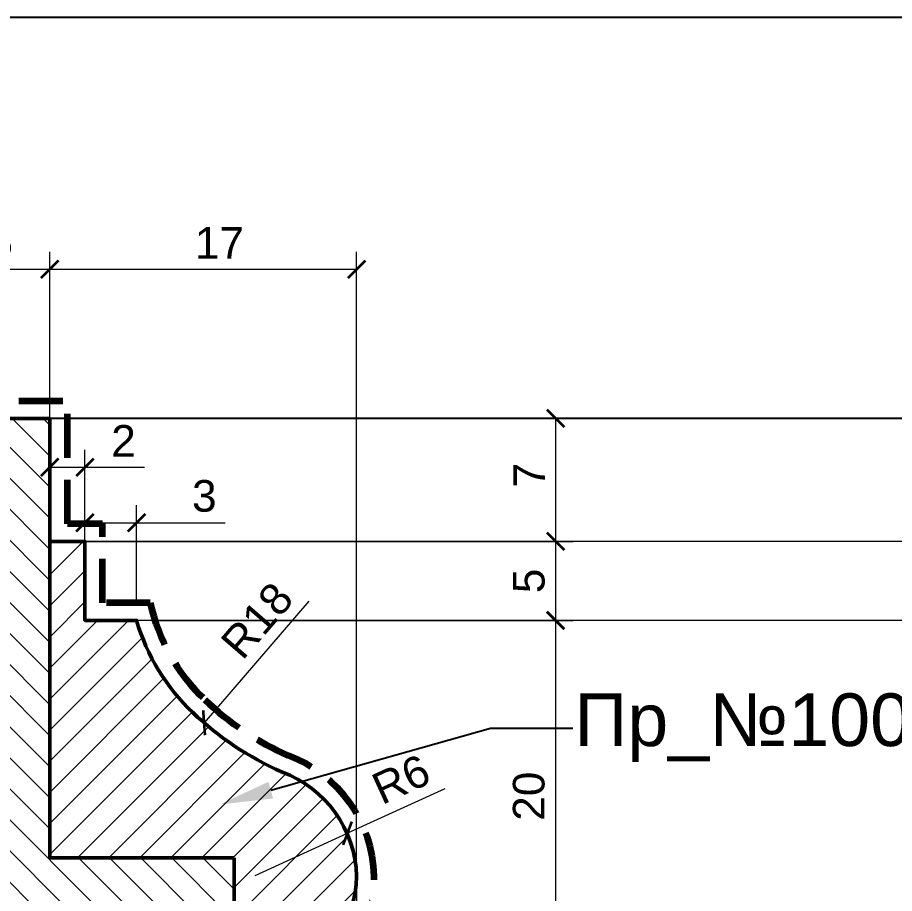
# Model space of a CAD drawing. Header units: inches. Extents: x -205 to 95, y 2419 to 2619.
# Drawn here: x -103.37 to -53.47, y 2568.89 to 2618.73 of the extents above; entities that cross this region are included whole.
import ezdxf
from ezdxf import colors
from ezdxf.entities.mleader import LeaderData, LeaderLine
from ezdxf.math import Vec2, Vec3

# ---------------------------------------------------------------- set-up
doc = ezdxf.new("R2010")
doc.units = ezdxf.units.IN
doc.header["$MEASUREMENT"] = 0
doc.linetypes.add('HIDDEN', pattern=[0.375, 0.25, -0.125])
doc.layers.add('Outside panel', color=7, linetype='Continuous', lineweight=18, true_color=0x7f5e57)
doc.layers.add('линия 50', color=1, linetype='Continuous', lineweight=140)
doc.layers.add('размеры в модели', color=7, linetype='Continuous')
doc.styles.get("Standard").update_dxf_attribs({"font": 'arial.ttf'})
doc.dimstyles.new('M_1', dxfattribs={"dimtxt": 1.8, "dimasz": 1, "dimexe": 1, "dimexo": 1, "dimgap": 0.6, "dimtad": 1, "dimdec": 0, "dimdsep": 46, "dimtxsty": 'Standard', "dimblk": 'ARCHTICK', "dimcen": -5, "dimclrd": 7, "dimclre": 7, "dimclrt": 7, "dimadec": 0, "dimazin": 0, "dimtfac": 1, "dimtdec": 0, "dimtmove": 0, "dimatfit": 3, "dimfxl": 1, "dimtolj": 1, "dimtzin": 0, "dimlwd": 5, "dimlwe": 5, "dimarcsym": 0})

# ---------------------------------------------------------------- blocks, each defined once
blk = doc.blocks.new('_ArchTick')
at = {"color": 0, "linetype": 'ByBlock', "const_width": 0.15}
blk.add_lwpolyline([(-0.5, -0.5), (0.5, 0.5)], dxfattribs=at)
blk = doc.blocks.new('*D30')
at = {"layer": 'Defpoints', "color": 0, "ltscale": 1000, "transparency": 16777216}
for p in [(-96.59077922494211, 2589.980296077839), (-99.53268451517974, 2584.422821305538), (-96.59077922494211, 2584.422821305538)]:
    blk.add_point(p, dxfattribs=at)
at = {"layer": 'размеры в модели', "color": 7, "lineweight": 5, "ltscale": 1000, "transparency": 16777216}
for p, q in [((-99.53268451517974, 2585.422821305538), (-99.53268451517974, 2590.980296077839)), ((-96.59077922494211, 2585.422821305538), (-96.59077922494211, 2590.980296077839)), ((-99.53268451517974, 2589.980296077839), (-96.59077922494211, 2589.980296077839)), ((-96.59077922494211, 2589.980296077839), (-91.55044710174356, 2589.980296077839))]:
    blk.add_line(p, q, dxfattribs=at)
at = {"layer": 'размеры в модели', "color": 7, "lineweight": 5, "ltscale": 1000, "transparency": 16777216, "rotation": 180}
blk.add_blockref('_ArchTick', (-99.53268451517974, 2589.980296077839), dxfattribs=at)
at = {"layer": 'размеры в модели', "color": 7, "lineweight": 5, "ltscale": 1000, "transparency": 16777216}
blk.add_blockref('_ArchTick', (-96.59077922494211, 2589.980296077839), dxfattribs=at)
at = {"layer": 'размеры в модели', "color": 7, "ltscale": 1000, "transparency": 16777216, "insert": (-92.73980590119785, 2591.499941371154), "char_height": 1.8, "attachment_point": 5}
blk.add_mtext('\\A1;3', dxfattribs=at)
blk = doc.blocks.new('*D29')
at = {"layer": 'Defpoints', "color": 0, "ltscale": 1000, "transparency": 16777216}
for p in [(-99.53268451517974, 2593.138043378734), (-101.5326845151797, 2588.922821305538), (-99.53268451517974, 2588.922821305538)]:
    blk.add_point(p, dxfattribs=at)
at = {"layer": 'размеры в модели', "color": 7, "lineweight": 5, "ltscale": 1000, "transparency": 16777216}
for p, q in [((-101.5326845151797, 2589.922821305538), (-101.5326845151797, 2594.138043378734)), ((-99.53268451517974, 2589.922821305538), (-99.53268451517974, 2594.138043378734)), ((-101.5326845151797, 2593.138043378734), (-99.53268451517974, 2593.138043378734)), ((-99.53268451517974, 2593.138043378734), (-96.14046077711699, 2593.138043378734))]:
    blk.add_line(p, q, dxfattribs=at)
at = {"layer": 'размеры в модели', "color": 7, "lineweight": 5, "ltscale": 1000, "transparency": 16777216, "rotation": 180}
blk.add_blockref('_ArchTick', (-101.5326845151797, 2593.138043378734), dxfattribs=at)
at = {"layer": 'размеры в модели', "color": 7, "lineweight": 5, "ltscale": 1000, "transparency": 16777216}
blk.add_blockref('_ArchTick', (-99.53268451517974, 2593.138043378734), dxfattribs=at)
at = {"layer": 'размеры в модели', "color": 7, "ltscale": 1000, "transparency": 16777216, "insert": (-97.33657264614835, 2594.64172687123), "char_height": 1.8, "attachment_point": 5}
blk.add_mtext('\\A1;2', dxfattribs=at)
blk = doc.blocks.new('*D27')
at = {"layer": 'Defpoints', "color": 0, "ltscale": 1000, "transparency": 16777216}
for p in [(-84.07763626700793, 2570.031579394424), (-91.03268451517974, 2560.794221290263), (-84.07763626700793, 2553.524237874625)]:
    blk.add_point(p, dxfattribs=at)
at = {"layer": 'размеры в модели', "color": 7, "lineweight": 5, "ltscale": 1000, "transparency": 16777216}
for p, q in [((-84.07763626700793, 2569.031579394424), (-84.07763626700793, 2552.524237874625)), ((-91.03268451517974, 2559.794221290263), (-91.03268451517974, 2552.524237874625)), ((-91.03268451517974, 2553.524237874625), (-84.07763626700793, 2553.524237874625))]:
    blk.add_line(p, q, dxfattribs=at)
at = {"layer": 'размеры в модели', "color": 7, "lineweight": 5, "ltscale": 1000, "transparency": 16777216, "rotation": 180}
blk.add_blockref('_ArchTick', (-91.03268451517974, 2553.524237874625), dxfattribs=at)
at = {"layer": 'размеры в модели', "color": 7, "lineweight": 5, "ltscale": 1000, "transparency": 16777216}
blk.add_blockref('_ArchTick', (-84.07763626700793, 2553.524237874625), dxfattribs=at)
at = {"layer": 'размеры в модели', "color": 7, "ltscale": 1000, "transparency": 16777216, "insert": (-87.85021428077775, 2555.024237874625), "char_height": 1.8, "attachment_point": 5}
blk.add_mtext('\\A1;7', dxfattribs=at)
blk = doc.blocks.new('*D23')
at = {"layer": 'Defpoints', "color": 0, "ltscale": 1000, "transparency": 16777216}
for p in [(-84.59438441042619, 2572.312783495704), (-89.84990856261743, 2569.908889055055)]:
    blk.add_point(p, dxfattribs=at)
at = {"layer": 'размеры в модели', "color": 7, "lineweight": 5, "ltscale": 1000, "transparency": 16777216}
for p in [(-79.04589603334614, 2574.850680759122), (-89.84990856261743, 2569.908889055055)]:
    blk.add_line(p, (-84.59438441042619, 2572.312783495704), dxfattribs=at)
blk.add_arc((-89.84990856261743, 2569.908889055055), 5.779207782737217, 9.453438912030698, 34.49363960056908, dxfattribs=at)
at = {"layer": 'размеры в модели', "color": 7, "lineweight": 5, "ltscale": 1000, "transparency": 16777216, "rotation": 204.5795161312232}
blk.add_blockref('_ArchTick', (-84.59438441042619, 2572.312783495704), dxfattribs=at)
at = {"layer": 'размеры в модели', "color": 7, "ltscale": 1000, "transparency": 16777216, "insert": (-81.54260511188738, 2575.379071992258), "char_height": 1.8, "attachment_point": 5, "rotation": 24.579516131223187}
blk.add_mtext('\\A1;R6', dxfattribs=at)
blk = doc.blocks.new('*D22')
at = {"layer": 'Defpoints', "color": 0, "ltscale": 1000, "transparency": 16777216}
for p in [(-81.19700394245638, 2591.98499604941), (-92.75254564063698, 2578.601367586371)]:
    blk.add_point(p, dxfattribs=at)
at = {"layer": 'размеры в модели', "color": 7, "lineweight": 5, "ltscale": 1000, "transparency": 16777216}
blk.add_line((-86.78620290053777, 2585.51158578317), (-92.75254564063698, 2578.601367586371), dxfattribs=at)
at = {"layer": 'размеры в модели', "color": 7, "lineweight": 5, "ltscale": 1000, "transparency": 16777216, "rotation": 229.1923873246527}
blk.add_blockref('_ArchTick', (-92.75254564063698, 2578.601367586371), dxfattribs=at)
at = {"layer": 'размеры в модели', "color": 7, "ltscale": 1000, "transparency": 16777216, "insert": (-89.73471374025962, 2584.421000241537), "char_height": 1.8, "attachment_point": 5, "rotation": 49.192387324652636}
blk.add_mtext('\\A1;R18', dxfattribs=at)
blk = doc.blocks.new('*D17')
at = {"layer": 'Defpoints', "color": 0, "ltscale": 1000, "transparency": 16777216}
for p in [(-84.07305686322101, 2604.40087855947), (-101.5326845151797, 2589.051512402096), (-84.07305686322101, 2569.743882884103)]:
    blk.add_point(p, dxfattribs=at)
at = {"layer": 'размеры в модели', "color": 7, "lineweight": 5, "ltscale": 1000, "transparency": 16777216}
for p, q in [((-101.5326845151797, 2590.051512402096), (-101.5326845151797, 2605.40087855947)), ((-84.07305686322101, 2570.743882884103), (-84.07305686322101, 2605.40087855947)), ((-101.5326845151797, 2604.40087855947), (-84.07305686322101, 2604.40087855947))]:
    blk.add_line(p, q, dxfattribs=at)
at = {"layer": 'размеры в модели', "color": 7, "lineweight": 5, "ltscale": 1000, "transparency": 16777216, "rotation": 180}
blk.add_blockref('_ArchTick', (-101.5326845151797, 2604.40087855947), dxfattribs=at)
at = {"layer": 'размеры в модели', "color": 7, "lineweight": 5, "ltscale": 1000, "transparency": 16777216}
blk.add_blockref('_ArchTick', (-84.07305686322101, 2604.40087855947), dxfattribs=at)
at = {"layer": 'размеры в модели', "color": 7, "ltscale": 1000, "transparency": 16777216, "insert": (-91.8774427580723, 2605.904562051966), "char_height": 1.8, "attachment_point": 5}
blk.add_mtext('\\A1;17', dxfattribs=at)
blk = doc.blocks.new('*D7')
at = {"layer": 'Defpoints', "color": 0, "ltscale": 1000, "transparency": 16777216}
for p in [(-96.59077922494211, 2584.422821305538), (-88.03268451517974, 2564.422821305538), (-72.74917780201244, 2564.422821305538)]:
    blk.add_point(p, dxfattribs=at)
at = {"layer": 'размеры в модели', "color": 7, "lineweight": 5, "ltscale": 1000, "transparency": 16777216}
for p, q in [((-95.59077922494211, 2584.422821305538), (-71.74917780201244, 2584.422821305538)), ((-72.74917780201244, 2584.422821305538), (-72.74917780201244, 2564.422821305538)), ((-87.03268451517974, 2564.422821305538), (-71.74917780201244, 2564.422821305538))]:
    blk.add_line(p, q, dxfattribs=at)
for p, rotation in [((-72.74917780201244, 2584.422821305538), 90), ((-72.74917780201244, 2564.422821305538), 270)]:
    blk.add_blockref('_ArchTick', p, dxfattribs=dict(at, rotation=rotation))
at = {"layer": 'размеры в модели', "color": 7, "ltscale": 1000, "transparency": 16777216, "insert": (-74.26820917991189, 2574.422821305538), "char_height": 1.8, "attachment_point": 5, "rotation": 90}
blk.add_mtext('\\A1;20', dxfattribs=at)
blk = doc.blocks.new('*D6')
at = {"layer": 'Defpoints', "color": 0, "ltscale": 1000, "transparency": 16777216}
for p in [(-101.5326845151797, 2588.922821305538), (-96.59077922494211, 2584.422821305538), (-72.74917780212886, 2584.422821305538)]:
    blk.add_point(p, dxfattribs=at)
at = {"layer": 'размеры в модели', "color": 7, "lineweight": 5, "ltscale": 1000, "transparency": 16777216}
for p, q in [((-100.5326845151797, 2588.922821305538), (-71.74917780212886, 2588.922821305538)), ((-72.74917780212886, 2588.922821305538), (-72.74917780212886, 2584.422821305538)), ((-95.59077922494211, 2584.422821305538), (-71.74917780212886, 2584.422821305538))]:
    blk.add_line(p, q, dxfattribs=at)
for p, rotation in [((-72.74917780212886, 2588.922821305538), 90), ((-72.74917780212886, 2584.422821305538), 270)]:
    blk.add_blockref('_ArchTick', p, dxfattribs=dict(at, rotation=rotation))
at = {"layer": 'размеры в модели', "color": 7, "ltscale": 1000, "transparency": 16777216, "insert": (-74.26452568753173, 2586.672821305538), "char_height": 1.8, "attachment_point": 5, "rotation": 90}
blk.add_mtext('\\A1;5', dxfattribs=at)
blk = doc.blocks.new('*D5')
at = {"layer": 'Defpoints', "color": 0, "ltscale": 1000, "transparency": 16777216}
for p in [(-101.5326845151797, 2595.922821305538), (-101.5326845151797, 2588.922821305538), (-72.7491778033508, 2588.922821305538)]:
    blk.add_point(p, dxfattribs=at)
at = {"layer": 'размеры в модели', "color": 7, "lineweight": 5, "ltscale": 1000, "transparency": 16777216}
for p, q in [((-100.5326845151797, 2595.922821305538), (-71.74917780335079, 2595.922821305538)), ((-72.74917780335079, 2595.922821305538), (-72.7491778033508, 2588.922821305538)), ((-100.5326845151797, 2588.922821305538), (-71.7491778033508, 2588.922821305538))]:
    blk.add_line(p, q, dxfattribs=at)
for p, rotation in [((-72.74917780335079, 2595.922821305538), 90), ((-72.7491778033508, 2588.922821305538), 270)]:
    blk.add_blockref('_ArchTick', p, dxfattribs=dict(at, rotation=rotation))
at = {"layer": 'размеры в модели', "color": 7, "ltscale": 1000, "transparency": 16777216, "insert": (-74.24917780335122, 2592.688750379594), "char_height": 1.8, "attachment_point": 5, "rotation": 90}
blk.add_mtext('\\A1;7', dxfattribs=at)
blk = doc.blocks.new('*D4')
at = {"layer": 'Defpoints', "color": 0, "ltscale": 1000, "transparency": 16777216}
for p in [(-101.5326845151797, 2604.40087855947), (-107.0423716913286, 2595.922821305538), (-101.5326845151797, 2595.87001514725)]:
    blk.add_point(p, dxfattribs=at)
at = {"layer": 'размеры в модели', "color": 7, "lineweight": 5, "ltscale": 1000, "transparency": 16777216}
for p, q in [((-107.0423716913286, 2596.922821305538), (-107.0423716913286, 2605.40087855947)), ((-101.5326845151797, 2596.87001514725), (-101.5326845151797, 2605.40087855947)), ((-107.0423716913286, 2604.40087855947), (-101.5326845151797, 2604.40087855947))]:
    blk.add_line(p, q, dxfattribs=at)
at = {"layer": 'размеры в модели', "color": 7, "lineweight": 5, "ltscale": 1000, "transparency": 16777216, "rotation": 180}
blk.add_blockref('_ArchTick', (-107.0423716913286, 2604.40087855947), dxfattribs=at)
at = {"layer": 'размеры в модели', "color": 7, "lineweight": 5, "ltscale": 1000, "transparency": 16777216}
blk.add_blockref('_ArchTick', (-101.5326845151797, 2604.40087855947), dxfattribs=at)
at = {"layer": 'размеры в модели', "color": 7, "ltscale": 1000, "transparency": 16777216, "insert": (-104.3297238295275, 2605.919909937369), "char_height": 1.8, "attachment_point": 5}
blk.add_mtext('\\A1;6', dxfattribs=at)

msp = doc.modelspace()

# ---------------------------------------------------------------- hatches: boundary and pattern name
at = {"layer": 'Outside panel', "ltscale": 1000}
h = msp.add_hatch(dxfattribs=at)
h.set_pattern_fill('ANSI31', color=5, scale=10, angle=90)
h.set_pattern_definition([(135, (-310178.0996575649, 94854.932339883), (-0.8838834764831844, -0.8838834764831844), [])])
h.paths.add_polyline_path([(-91.03268451517974, 2570.922821305538), (-91.03268451517974, 2552.922821305538), (-99.03157499479889, 2552.922833885684), (-99.03147436411413, 2534.92280872532), (-91.03258388449498, 2534.922796145175), (-91.03268451517974, 2445.922821305538), (-107.0326845151797, 2445.922821305538), (-107.0326845151797, 2595.922821305538), (-101.5326845151797, 2595.922821305538), (-101.5326845151797, 2570.922821305538)])
h = msp.add_hatch(dxfattribs=at)
h.set_pattern_fill('ANSI31', color=256, scale=10)
h.set_pattern_definition([(45, (-311713.9072805495, 93956.5651536016), (-0.8838834764831844, 0.8838834764831844), [])])
edge = h.paths.add_edge_path()
edge.add_line((-91.03268451517974, 2570.922821305538), (-91.03268451517974, 2560.922821305538))
edge.add_line((-91.03268451517974, 2560.922821305538), (-89.53268451517974, 2560.922821305538))
edge.add_line((-89.53268451517974, 2560.922821305538), (-89.53268451517974, 2562.922821305538))
edge.add_line((-89.53268451517974, 2562.922821305538), (-88.03268451517974, 2562.922821305538))
edge.add_line((-88.03268451517974, 2562.922821305538), (-88.03268451517974, 2564.422821305538))
edge.add_arc((-89.84990856244289, 2569.908889055157), 5.779207782331145, 288.3271143624833, 359.5393154426396)
edge.add_arc((-90.59278096224475, 2569.686938792066), 6.524253792140466, 1.541274033517576, 69.78648011826083)
edge.add_arc((-81.19700394239803, 2591.98499604954), 17.68196976516983, 226.3672538574148, 246.17859520386122, ccw=False)
edge.add_arc((-85.3205671829713, 2587.704023892081), 11.73814167087457, 196.2323582172888, 226.516272603809, ccw=False)
edge.add_line((-96.59077922494211, 2584.422821305538), (-99.53268451517974, 2584.422821305538))
edge.add_line((-99.53268451517974, 2584.422821305538), (-99.53268451517974, 2588.922821305538))
edge.add_line((-99.53268451517974, 2588.922821305538), (-101.5326845151797, 2588.922821305538))
edge.add_line((-101.5326845151797, 2588.922821305538), (-101.5326845151797, 2570.922821305538))
edge.add_line((-101.5326845151797, 2570.922821305538), (-91.03268451517974, 2570.922821305538))

# ---------------------------------------------------------------- linework, layer by layer
at = {"color": 7}
msp.add_line((-6.691138196685955, 2595.922821305538), (-101.5326845151797, 2595.922821305538), dxfattribs=at)
at = {"color": 7, "lineweight": 15, "ltscale": 1000}
for p, q in [((-4.691138196685955, 2588.922821305538), (-99.53268451517974, 2588.922821305538)), ((-1.749232906448327, 2584.422821305538), (-96.59077922494211, 2584.422821305538))]:
    msp.add_line(p, q, dxfattribs=at)
at = {"color": 6, "ltscale": 1000}
msp.add_lwpolyline([(-204.6512732905103, 2418.726076401654), (95.34872670948971, 2418.726076401654), (95.34872670948971, 2618.726076401654), (-204.6512732905103, 2618.726076401654)], close=True, dxfattribs=at)
at = {"lineweight": 50}
msp.add_lwpolyline([(-91.03268451517974, 2570.922821305538), (-91.03268451517974, 2552.922821305538), (-99.03157499479889, 2552.922833885684), (-99.03147436411413, 2534.92280872532), (-91.03258388449498, 2534.922796145175), (-91.03268451517974, 2445.922821305538), (-107.0326845151797, 2445.922821305538), (-107.0326845151797, 2595.922821305538), (-101.5326845151797, 2595.922821305538), (-101.5326845151797, 2570.922821305538)], close=True, dxfattribs=at)
msp.add_lwpolyline([(-91.03268451517974, 2570.922821305538), (-91.03268451517974, 2560.922821305538), (-89.53268451517974, 2560.922821305538), (-89.53268451517974, 2562.922821305538), (-88.03268451517974, 2562.922821305538), (-88.03268451517974, 2564.422821305538, 0.3211236016202763), (-84.07088758919448, 2569.862422053316, 0.3069009842393979), (-88.33852312598205, 2575.809373695948, -0.08665924357700669), (-93.39815216547171, 2579.187182298184, -0.1329129855473702), (-96.59077922494211, 2584.422821305538), (-99.53268451517974, 2584.422821305538), (-99.53268451517974, 2588.922821305538), (-101.5326845151797, 2588.922821305538), (-101.5326845151797, 2570.922821305538)], format="xyb", close=True, dxfattribs=at)
at = {"layer": 'линия 50', "color": 1, "linetype": 'HIDDEN', "ltscale": 10, "true_color": 0xff0909}
msp.add_lwpolyline([(-107.0423716913286, 2596.922821305538), (-107.0423716913286, 2596.922821305538), (-100.5326845151797, 2596.922821305538)], dxfattribs=at)
msp.add_lwpolyline([(-90.03259161825585, 2526.922821305538), (-90.03258291778215, 2535.922794913734), (-92.03256376193198, 2535.922797376587), (-92.03256376193198, 2536.923067825242), (-90.33659338666652, 2536.923067825242, 0.1883366546913181), (-90.33659338672473, 2550.923067825227), (-92.03257874592268, 2550.923067825242), (-92.0325937263045, 2551.92282287812), (-90.03268451517974, 2551.922819732797), (-90.03268451517974, 2559.922821305538), (-88.53268451517974, 2559.922821305538), (-88.53268451517974, 2561.922821305538), (-87.03268451517974, 2561.922821305538), (-87.03268451517974, 2563.742779518047, 0.2921007683690011), (-83.07080154284662, 2569.871927284307, 0.3063311407659555), (-87.96199133829973, 2576.736289193569, -0.08622737177095624), (-92.7090672929265, 2579.911864199915, -0.1506012822074288), (-95.81360303069991, 2585.422821305538), (-98.53268451517974, 2585.422821305538), (-98.53268451517974, 2589.922821305538), (-100.5326845151797, 2589.922821305538), (-100.5326845151797, 2596.922821305538)], format="xyb", dxfattribs=at)

# ---------------------------------------------------------------- dimensions: what is measured, and where the dimension line sits
at = {"layer": 'размеры в модели', "color": 5, "ltscale": 1000}
for base, p1, p2, picture, middle in [((-101.5326845151797, 2604.40087855947), (-107.0423716913286, 2595.922821305538), (-101.5326845151797, 2595.87001514725), '*D4', (-104.3297238295275, 2604.40087855947)), ((-84.07305686322101, 2604.40087855947), (-101.5326845151797, 2589.051512402096), (-84.07305686322101, 2569.743882884103), '*D17', (-91.8774427580723, 2604.40087855947)), ((-99.53268451517974, 2593.138043378734), (-101.5326845151797, 2588.922821305538), (-99.53268451517974, 2588.922821305538), '*D29', (-97.33657264614835, 2593.138043378734)), ((-96.59077922494211, 2589.980296077839), (-99.53268451517974, 2584.422821305538), (-96.59077922494211, 2584.422821305538), '*D30', (-92.73980590119785, 2589.980296077839)), ((-84.07763626700793, 2553.524237874625), (-91.03268451517974, 2560.794221290263), (-84.07763626700793, 2570.031579394424), '*D27', (-87.85021428077775, 2553.524237874625))]:
    dim = msp.add_linear_dim(base=base, p1=p1, p2=p2, dimstyle='M_1', dxfattribs=at)
    dim.commit()
    dim.dimension.update_dxf_attribs({"geometry": picture, "text_midpoint": middle, "dimtype": 128})
dim = msp.add_linear_dim(base=(-72.7491778033508, 2588.922821305538), p1=(-101.5326845151797, 2595.922821305538), p2=(-101.5326845151797, 2588.922821305538), angle=90, dimstyle='M_1', dxfattribs=at)
dim.commit()
dim.dimension.update_dxf_attribs({"geometry": '*D5', "text_midpoint": (-72.74917780335122, 2592.688750379594), "dimtype": 128})
dim = msp.add_radius_dim(center=(-81.19700394245638, 2591.98499604941), mpoint=(-92.75254564063698, 2578.601367586371), dimstyle='M_1', dxfattribs=at)
dim.commit()
dim.dimension.update_dxf_attribs({"geometry": '*D22', "text_midpoint": (-88.58494638653474, 2583.428281067072), "dimtype": 132})
for base, p1, p2, picture, middle in [((-72.74917780212886, 2584.422821305538), (-101.5326845151797, 2588.922821305538), (-96.59077922494211, 2584.422821305538), '*D6', (-74.26452568753173, 2586.672821305538)), ((-72.74917780201244, 2564.422821305538), (-96.59077922494211, 2584.422821305538), (-88.03268451517974, 2564.422821305538), '*D7', (-74.26820917991189, 2574.422821305538))]:
    dim = msp.add_linear_dim(base=base, p1=p1, p2=p2, angle=90, dimstyle='M_1', dxfattribs=at)
    dim.commit()
    dim.dimension.update_dxf_attribs({"geometry": picture, "text_midpoint": middle})
dim = msp.add_radius_dim(center=(-89.84990856261743, 2569.908889055055), mpoint=(-84.59438441042619, 2572.312783495704), dimstyle='M_1', dxfattribs=at)
dim.commit()
dim.dimension.update_dxf_attribs({"geometry": '*D23', "text_midpoint": (-81.54260511188738, 2575.379071992258)})

# ---------------------------------------------------------------- leaders
at = {"color": 7, "ltscale": 1000}
ml = msp.add_multileader_mtext('Standard', dxfattribs=at)
ml.set_content('\\A1;Пр_№1009/17,5/10,5/ГЛАДКИЙ', color=7)
ml.set_leader_properties()
ml.build(insert=Vec2(0, 0))
ml.multileader.update_dxf_attribs({"text_right_attachment_type": 6, "dogleg_length": 0.36, "arrow_head_size": 3})
ctx = ml.context
ctx.base_point, ctx.char_height, ctx.arrow_head_size, ctx.landing_gap_size, ctx.plane_origin = Vec3(-71.76946814188794, 2578.296477753166), 3, 3, 0.09, Vec3(-110.4260726972792, 2571.23314498335)
ctx.right_attachment = 6
notes = []
notes.append((ctx, [(1, (1, 1, 0), (-76.44555250596781, 2578.296477753166), (1, 0), 4.676084364079871, [(0, [(-91.84872103506527, 2573.955581580048)], 0, [])])]))
ctx.mtext.insert, ctx.mtext.flow_direction = Vec3(-71.6794681418763, 2580.274487846887), 5
for ctx, leaders in notes:
    for number, flags, end, landing, length, lines in leaders:
        leader = LeaderData()
        leader.index, (leader.has_last_leader_line, leader.has_dogleg_vector, leader.attachment_direction) = number, flags
        leader.last_leader_point, leader.dogleg_vector, leader.dogleg_length = Vec3(end), Vec3(landing), length
        for number, points, colour, breaks in lines:
            line = LeaderLine()
            line.index, line.vertices, line.color, line.breaks = number, Vec3.list(points), colors.encode_raw_color(colour), breaks
            leader.lines.append(line)
        ctx.leaders.append(leader)

doc.saveas('drawing.dxf')
